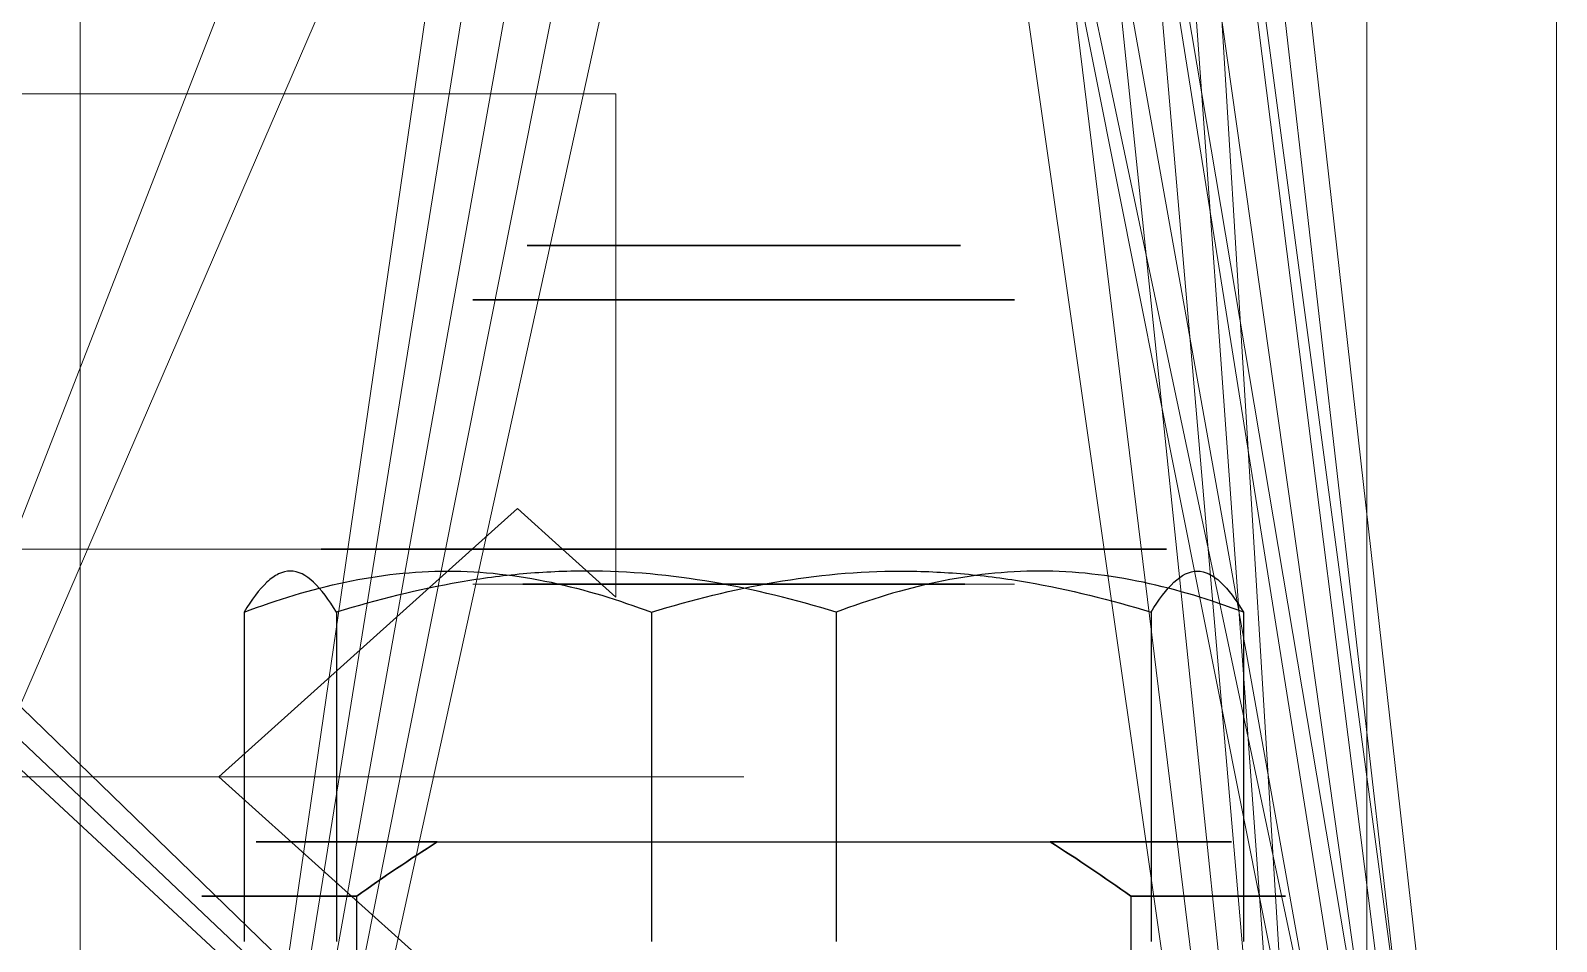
# Model space of a CAD drawing. Header units: millimetres. Extents: x -143 to 264, y -114 to 61.
# Drawn here: x 235.82 to 263.98, y -7.67 to 9.14 of the extents above; entities that cross this region are included whole.
import ezdxf
from ezdxf.lldxf.tags import DXFTag

# ---------------------------------------------------------------- set-up
doc = ezdxf.new("R2010")
doc.units = ezdxf.units.MM
doc.layers.add('1', color=7, linetype='Continuous', true_color=0xffffff)
doc.layers.add('3', color=7, linetype='Continuous', true_color=0xffffff)
tags = doc.linetypes.add('DASHED', pattern=[25.72, 12.86, -12.86]).pattern_tags.tags
tags[6:7] = [DXFTag(74, 4), DXFTag(75, 0), DXFTag(340, '0'), DXFTag(46, 0.0), DXFTag(50, 0.0), DXFTag(44, 0.0), DXFTag(45, 0.0)]
tags[4:5] = [DXFTag(74, 4), DXFTag(75, 0), DXFTag(340, '0'), DXFTag(46, 0.0), DXFTag(50, 0.0), DXFTag(44, 0.0), DXFTag(45, 0.0)]
tags = doc.linetypes.add('PHANTOM', pattern=[50.5, 18, -6.5, 6.5, -6.5, 6.5, -6.5]).pattern_tags.tags
tags[14:15] = [DXFTag(74, 4), DXFTag(75, 0), DXFTag(340, '0'), DXFTag(46, 0.0), DXFTag(50, 0.0), DXFTag(44, 0.0), DXFTag(45, 0.0)]
tags[12:13] = [DXFTag(74, 4), DXFTag(75, 0), DXFTag(340, '0'), DXFTag(46, 0.0), DXFTag(50, 0.0), DXFTag(44, 0.0), DXFTag(45, 0.0)]
tags[10:11] = [DXFTag(74, 4), DXFTag(75, 0), DXFTag(340, '0'), DXFTag(46, 0.0), DXFTag(50, 0.0), DXFTag(44, 0.0), DXFTag(45, 0.0)]
tags[8:9] = [DXFTag(74, 4), DXFTag(75, 0), DXFTag(340, '0'), DXFTag(46, 0.0), DXFTag(50, 0.0), DXFTag(44, 0.0), DXFTag(45, 0.0)]
tags[6:7] = [DXFTag(74, 4), DXFTag(75, 0), DXFTag(340, '0'), DXFTag(46, 0.0), DXFTag(50, 0.0), DXFTag(44, 0.0), DXFTag(45, 0.0)]
tags[4:5] = [DXFTag(74, 4), DXFTag(75, 0), DXFTag(340, '0'), DXFTag(46, 0.0), DXFTag(50, 0.0), DXFTag(44, 0.0), DXFTag(45, 0.0)]

# ---------------------------------------------------------------- blocks, each defined once
blk = doc.blocks.new('UG_SURFACE_001')
at = {"layer": '1', "color": 60, "linetype": 'Continuous', "lineweight": 18}
for points in [[(165.000007, 83.499998, 12), (165.000007, 159.999996, 12), (157.868892, 149.247468, 12), (157.868892, 146.752536, 12)], [(165.000007, 159.999996, 12), (165.000007, 83.499998, 12), (165.000007, 79.999998), (165.000007, 143.749997)], [(152.62717, 142.032862, 12), (69.445372, 147.48022, 12), (69.022544, 146.530539, 12), (165.000007, 83.499998, 12)], [(67.261323, 145.513698, 12), (23.868885, 146.752536, 12), (22.854103, 144.473284, 12), (165.000007, 83.499998, 12)], [(157.868892, 146.752536, 12), (156.854108, 144.473284, 12), (165.000007, 83.499998, 12)], [(69.022544, 146.530539, 12), (68.25, 145.834938, 12), (165.000007, 83.499998, 12)], [(165.000007, 83.499998, 12), (68.25, 145.834938, 12), (67.261323, 145.513698, 12)], [(22.854103, 144.473284, 12), (21, 142.803848, 12), (165.000007, 83.499998, 12)], [(165.000007, 83.499998, 12), (156.854108, 144.473284, 12), (155.000001, 142.803848, 12)], [(97.000003, 143.749997), (137.75, 143.749997), (137.75, 79.999998), (97.000003, 79.999998)], [(137.75, 79.999998), (137.75, 143.749997), (147.833467, 143.749997), (147.98522, 143.541127)], [(155.000001, 142.803848), (156.050801, 143.749997), (161.500007, 143.749997), (161.500007, 79.999998)], [(161.500007, 143.749997), (165.000007, 143.749997), (165.000007, 79.999998), (161.500007, 79.999998)], [(137.75, 79.999998), (147.98522, 143.541127), (150.145903, 142.293662)], [(0, 83.499998, 12), (165.000007, 83.499998, 12), (21, 142.803848, 12), (18.62717, 142.032862, 12)], [(161.500007, 79.999998), (152.62717, 142.032862), (155.000001, 142.803848)], [(165.000007, 83.499998, 12), (155.000001, 142.803848, 12), (152.62717, 142.032862, 12)], [(150.145903, 142.293662), (152.62717, 142.032862), (161.500007, 79.999998), (137.75, 79.999998)]]:
    blk.add_3dface(points, dxfattribs=at)
blk = doc.blocks.new('stoika_4_BODY')
at = {"layer": '1', "color": 60, "linetype": 'Continuous', "lineweight": 18}
for p, q in [((165, 0), (165, 160)), ((165, 160, 12), (165, 83.5, 12))]:
    blk.add_line(p, q, dxfattribs=at)
blk.add_blockref('UG_SURFACE_001', (0, 0), dxfattribs=at)
blk = doc.blocks.new('UG_SURFACE_005')
at = {"layer": '1', "color": 252, "linetype": 'Continuous', "lineweight": 18}
for points in [[(123.25, 79.999998), (150.145903, 17.706338), (147.98522, 16.458869)], [(123.25, 79.999998), (161.500007, 79.999998), (152.62717, 17.967131), (150.145903, 17.706338)], [(147.98522, 16.458869), (146.518722, 14.44042), (123.25, 7.75), (123.25, 79.999998)], [(155.000001, 17.196152), (152.62717, 17.967131), (161.500007, 79.999998)], [(161.500007, 79.999998), (156.854108, 15.526712), (155.000001, 17.196152)], [(157.868892, 13.24747), (156.854108, 15.526712), (161.500007, 79.999998), (161.500007, 7.75)], [(161.500007, 79.999998), (165.000007, 79.999998), (165.000007, 7.75), (161.500007, 7.75)], [(165.000007, 7.75), (165.000007, 79.999998), (165.000007, 76.499999, 13), (165.000007, 0, 13)], [(97.227454, 14.377641, 13), (98.261319, 14.486304, 13), (165.000007, 76.499999, 13), (0, 76.499999, 13)], [(165.000007, 76.499999, 13), (98.261319, 14.486304, 13), (99.250004, 14.165063, 13)], [(99.250004, 14.165063, 13), (100.022539, 13.469463, 13), (165.000007, 76.499999, 13)], [(165.000007, 76.499999, 13), (100.022539, 13.469463, 13), (100.445367, 12.51978, 13), (152.62717, 17.967131, 13)], [(152.62717, 17.967131, 13), (155.000001, 17.196152, 13), (165.000007, 76.499999, 13)], [(155.000001, 17.196152, 13), (156.854108, 15.526712, 13), (165.000007, 76.499999, 13)], [(156.854108, 15.526712, 13), (157.868892, 13.24747, 13), (165.000007, 76.499999, 13)], [(165.000007, 0, 13), (165.000007, 76.499999, 13), (157.868892, 13.24747, 13), (157.868892, 10.75253, 13)]]:
    blk.add_3dface(points, dxfattribs=at)
blk = doc.blocks.new('stoika_5_MODEL')
at = {"layer": '1', "color": 252, "linetype": 'Continuous', "lineweight": 18}
for p, q in [((165, 0), (165, 160)), ((165, 76.5, 13), (165, 0, 13))]:
    blk.add_line(p, q, dxfattribs=at)
blk.add_blockref('UG_SURFACE_005', (0, 0), dxfattribs=at)
blk = doc.blocks.new('UG_SURFACE_007')
at = {"layer": '1', "color": 60, "linetype": 'Continuous', "lineweight": 18}
for points in [[(3.5, 79.999998, 9.5), (0, 79.999998, 9.5), (0, 7.75, 9.5), (3.5, 7.75, 9.5)], [(0, 79.999998), (11.145898, 17.706338), (8.985217, 16.458869)], [(0, 7.75), (0, 79.999998), (7.518727, 14.44042), (7, 12)], [(13.627171, 17.967131), (11.145898, 17.706338), (0, 79.999998), (27.249999, 79.999998)], [(8.985217, 16.458869), (7.518727, 14.44042), (0, 79.999998)], [(0, 79.999998), (0, 7.75), (0, 7.75, 9.5), (0, 79.999998, 9.5)], [(27.249999, 79.999998, 9.5), (3.5, 79.999998, 9.5), (11.145898, 17.706338, 9.5), (13.627171, 17.967131, 9.5)], [(3.5, 79.999998, 9.5), (7.518727, 14.44042, 9.5), (8.985217, 16.458869, 9.5)], [(8.985217, 16.458869, 9.5), (11.145898, 17.706338, 9.5), (3.5, 79.999998, 9.5)], [(7, 12, 9.5), (7.518727, 14.44042, 9.5), (3.5, 79.999998, 9.5), (3.5, 7.75, 9.5)], [(27.249999, 79.999998, 9.5), (13.627171, 17.967131, 9.5), (16.000001, 17.196152, 9.5)], [(16.000001, 17.196152), (13.627171, 17.967131), (27.249999, 79.999998)], [(16.000001, 17.196152, 9.5), (17.854102, 15.526712, 9.5), (27.249999, 79.999998, 9.5)], [(27.249999, 79.999998), (17.854102, 15.526712), (16.000001, 17.196152)], [(27.249999, 7.75, 9.5), (27.249999, 79.999998, 9.5), (17.854102, 15.526712, 9.5), (18.868886, 13.24747, 9.5)], [(18.868886, 13.24747), (17.854102, 15.526712), (27.249999, 79.999998), (27.249999, 7.75)], [(68.000004, 79.999998, 9.5), (27.249999, 79.999998, 9.5), (27.249999, 7.75, 9.5), (68.000004, 7.75, 9.5)], [(27.249999, 79.999998), (68.000004, 79.999998), (68.000004, 7.75), (27.249999, 7.75)]]:
    blk.add_3dface(points, dxfattribs=at)
blk = doc.blocks.new('plohadka_pod_stoiku_4')
at = {"layer": '1', "color": 60, "linetype": 'Continuous', "lineweight": 18}
for p, q in [((0, 0, 9.5), (0, 160, 9.5)), ((0, 160), (0, 0))]:
    blk.add_line(p, q, dxfattribs=at)
blk.add_blockref('UG_SURFACE_007', (0, 0), dxfattribs=at)
blk = doc.blocks.new('UG_SURFACE_008')
at = {"layer": '1', "color": 60, "linetype": 'Continuous', "lineweight": 18}
for points in [[(165.000007, 79.999998, 14.5), (123.25, 79.999998, 14.5), (150.145903, 17.706338, 14.5), (152.62717, 17.967131, 14.5)], [(123.25, 79.999998, 14.5), (147.98522, 16.458869, 14.5), (150.145903, 17.706338, 14.5)], [(123.25, 79.999998, 14.5), (123.25, 7.75, 14.5), (146.518722, 14.44042, 14.5), (147.98522, 16.458869, 14.5)], [(152.62717, 17.967131), (150.145903, 17.706338), (123.25, 79.999998), (161.500007, 79.999998)], [(150.145903, 17.706338), (147.98522, 16.458869), (123.25, 79.999998)], [(147.98522, 16.458869), (146.518722, 14.44042), (123.25, 7.75), (123.25, 79.999998)], [(152.62717, 17.967131, 14.5), (155.000001, 17.196152, 14.5), (165.000007, 79.999998, 14.5)], [(161.500007, 79.999998), (155.000001, 17.196152), (152.62717, 17.967131)], [(165.000007, 79.999998, 14.5), (155.000001, 17.196152, 14.5), (156.854108, 15.526712, 14.5)], [(156.854108, 15.526712), (155.000001, 17.196152), (161.500007, 79.999998)], [(165.000007, 7.75, 14.5), (165.000007, 79.999998, 14.5), (156.854108, 15.526712, 14.5), (157.868892, 13.24747, 14.5)], [(157.868892, 13.24747), (156.854108, 15.526712), (161.500007, 79.999998), (161.500007, 7.75)], [(161.500007, 79.999998), (165.000007, 79.999998), (165.000007, 7.75), (161.500007, 7.75)], [(165.000007, 79.999998, 14.5), (165.000007, 7.75, 14.5), (165.000007, 7.75), (165.000007, 79.999998)]]:
    blk.add_3dface(points, dxfattribs=at)
blk = doc.blocks.new('plohadka_pod_stoiku_5')
at = {"layer": '1', "color": 60, "linetype": 'Continuous', "lineweight": 18}
for p, q in [((165, 0), (165, 160)), ((165, 160, 14.5), (165, 0, 14.5))]:
    blk.add_line(p, q, dxfattribs=at)
blk.add_blockref('UG_SURFACE_008', (0, 0), dxfattribs=at)
blk = doc.blocks.new('1009-m10x050')
at = {"layer": '1', "color": 81, "linetype": 'Continuous', "lineweight": 25, "extrusion": (0, 0, -1)}
blk.add_circle((0, 0, -49), 5, dxfattribs=at)
at = {"layer": '1', "color": 51, "linetype": 'DASHED', "lineweight": 13, "extrusion": (0, 0, -1)}
blk.add_circle((0, 0, -49), 4.08, dxfattribs=at)
at = {"layer": '1', "color": 81, "linetype": 'Continuous', "lineweight": 25}
blk.add_circle((0, 0, 50), 4, dxfattribs=at)
blk = doc.blocks.new('1039-m10')
at = {"layer": '1', "color": 110, "linetype": 'Continuous', "lineweight": 25}
for p, q in [((-4.907, 8.5, 7.237), (-4.907, 8.5, 1.163)), ((4.907, 8.5, 7.237), (4.907, 8.5, 1.163)), ((-9.815, 0, 7.237), (-9.815, 0, 1.163)), ((9.815, 0, 7.237), (9.815, 0, 1.163)), ((-4.907, -8.5, 7.237), (-4.907, -8.5, 1.163)), ((4.907, -8.5, 7.237), (4.907, -8.5, 1.163))]:
    blk.add_line(p, q, dxfattribs=at)
at = {"layer": '1', "color": 110, "linetype": 'Continuous', "lineweight": 25, "extrusion": (0, 0, -1)}
blk.add_circle((0, 0, -8.4), 7.8, dxfattribs=at)
at = {"layer": '1', "color": 110, "linetype": 'Continuous', "lineweight": 25}
for centre, radius in [((0, 0, 8.4), 5.2), ((0, 0, 7.753), 4.08)]:
    blk.add_circle(centre, radius, dxfattribs=at)
at = {"layer": '1', "color": 51, "linetype": 'DASHED', "lineweight": 13}
blk.add_circle((0, 0, 7.753), 5, dxfattribs=at)
at = {"layer": '1', "color": 110, "linetype": 'Continuous', "lineweight": 25, "extrusion": (0.866025, -0.5, 3.33633e-15)}
blk.add_open_spline([(-9.815, 0, 7.237), (-9.414, 0.694, 7.468), (-9.011, 1.393, 7.659), (-8.195, 2.806, 7.923), (-7.783, 3.519, 7.995), (-7.157, 4.603, 7.996), (-6.948, 4.966, 7.978), (-6.533, 5.684, 7.909), (-6.327, 6.041, 7.858), (-5.713, 7.105, 7.659), (-5.309, 7.805, 7.468), (-4.907, 8.5, 7.237)], degree=3, knots=[0, 0, 0, 0, 0.25, 0.25, 0.5, 0.5, 0.625, 0.625, 0.75, 0.75, 1, 1, 1, 1], dxfattribs=at)
at = {"layer": '1', "color": 110, "linetype": 'Continuous', "lineweight": 25, "extrusion": (-1.80985e-15, -1, 3.65366e-16)}
blk.add_open_spline([(-4.907, 8.5, 7.237), (-4.109, 8.5, 7.467), (-3.291, 8.5, 7.66), (-1.652, 8.5, 7.925), (-0.828, 8.5, 7.996), (0.831, 8.5, 7.996), (1.672, 8.5, 7.922), (3.311, 8.5, 7.656), (4.114, 8.5, 7.466), (4.907, 8.5, 7.237)], degree=3, knots=[0, 0, 0, 0, 0.25, 0.25, 0.5, 0.5, 0.75, 0.75, 1, 1, 1, 1], dxfattribs=at)
at = {"layer": '1', "color": 110, "linetype": 'Continuous', "lineweight": 25, "extrusion": (0.866025, 0.5, 0)}
blk.add_open_spline([(4.907, 8.5, 7.237), (5.308, 7.806, 7.468), (5.712, 7.107, 7.659), (6.527, 5.694, 7.923), (6.939, 4.981, 7.995), (7.565, 3.897, 7.996), (7.775, 3.534, 7.978), (8.189, 2.816, 7.909), (8.395, 2.459, 7.858), (9.009, 1.395, 7.659), (9.414, 0.695, 7.468), (9.815, 0, 7.237)], degree=3, knots=[0, 0, 0, 0, 0.25, 0.25, 0.5, 0.5, 0.625, 0.625, 0.75, 0.75, 1, 1, 1, 1], dxfattribs=at)
at = {"layer": '1', "color": 110, "linetype": 'Continuous', "lineweight": 25, "extrusion": (0.866025, 0.5, 9.53238e-16)}
blk.add_open_spline([(-4.907, -8.5, 7.237), (-5.308, -7.806, 7.468), (-5.712, -7.107, 7.659), (-6.527, -5.694, 7.923), (-6.939, -4.981, 7.995), (-7.565, -3.897, 7.996), (-7.775, -3.534, 7.978), (-8.189, -2.816, 7.909), (-8.395, -2.459, 7.858), (-9.009, -1.395, 7.659), (-9.414, -0.695, 7.468), (-9.815, 0, 7.237)], degree=3, knots=[0, 0, 0, 0, 0.25, 0.25, 0.5, 0.5, 0.625, 0.625, 0.75, 0.75, 1, 1, 1, 1], dxfattribs=at)
at = {"layer": '1', "color": 110, "linetype": 'Continuous', "lineweight": 25, "extrusion": (0.866025, -0.5, -4.76619e-15)}
blk.add_open_spline([(9.815, 0, 7.237), (9.414, -0.694, 7.468), (9.011, -1.393, 7.659), (8.195, -2.806, 7.923), (7.783, -3.519, 7.995), (7.157, -4.603, 7.996), (6.948, -4.966, 7.978), (6.533, -5.684, 7.909), (6.327, -6.041, 7.858), (5.713, -7.105, 7.659), (5.309, -7.805, 7.468), (4.907, -8.5, 7.237)], degree=3, knots=[0, 0, 0, 0, 0.25, 0.25, 0.5, 0.5, 0.625, 0.625, 0.75, 0.75, 1, 1, 1, 1], dxfattribs=at)
at = {"layer": '1', "color": 110, "linetype": 'Continuous', "lineweight": 25, "extrusion": (-3.80068e-15, -1, 1.70308e-15)}
blk.add_open_spline([(4.907, -8.5, 7.237), (4.114, -8.5, 7.466), (3.311, -8.5, 7.656), (1.672, -8.5, 7.922), (0.831, -8.5, 7.996), (-0.828, -8.5, 7.996), (-1.652, -8.5, 7.925), (-3.291, -8.5, 7.66), (-4.109, -8.5, 7.467), (-4.907, -8.5, 7.237)], degree=3, knots=[0, 0, 0, 0, 0.25, 0.25, 0.5, 0.5, 0.75, 0.75, 1, 1, 1, 1], dxfattribs=at)
at = {"layer": '3', "color": 51, "linetype": 'Continuous', "lineweight": 13}
for p, q in [((0, 25.5, 16.8), (0, 3.672, 16.8)), ((0, 15.075, 4.2), (0, 7.8)), ((0, 15.075, 4.2), (0, 7.8, 8.4)), ((0, 7.8, 8.4), (0, 6.5, 9.151)), ((0, 5.2, 8.4), (0, 6.5, 9.151)), ((0, 5.2, 8.4), (0, 3.672, 7.518)), ((0, 3.672, 7.518), (0, 3.672, 16.8))]:
    blk.add_line(p, q, dxfattribs=at)
at = {"layer": '3', "color": 51, "linetype": 'PHANTOM', "lineweight": 13}
for p, q in [((0, 25.5, 4.2), (0, 0, 4.2)), ((0, 7.8, 8.4), (0, 25.5, 8.4)), ((0, 7.8, 8.4), (0, 5.2, 8.4))]:
    blk.add_line(p, q, dxfattribs=at)
blk = doc.blocks.new('3047-02_d8x33')
at = {"layer": '1', "color": 21, "linetype": 'Continuous', "lineweight": 25}
for p, q in [((-7.141, 7), (-7.141, 7, -3)), ((-5.657, 7, -4), (5.657, 7, -4)), ((7.141, 7, -3), (7.141, 7)), ((-7.141, -7), (-7.141, -7, -3)), ((-5.657, -7, -4), (5.657, -7, -4)), ((7.141, -7, -3), (7.141, -7))]:
    blk.add_line(p, q, dxfattribs=at)
for start, end in [(135.573, 224.427), (315.573, 44.427)]:
    blk.add_arc((0, 0, -3), 10, start, end, dxfattribs=at)
at = {"layer": '1', "color": 21, "linetype": 'Continuous', "lineweight": 25, "extrusion": (0, 0, -1)}
for start, end in [(308.9424, 51.0576), (128.9424, 231.0576)]:
    blk.add_arc((0, 0, 4), 9, start, end, dxfattribs=at)
at = {"layer": '1', "color": 21, "linetype": 'Continuous', "lineweight": 25, "extrusion": (0, 1, 0)}
for points in [[(-5.657, 7, -4), (-6.162, 7, -3.682), (-6.656, 7, -3.347), (-7.141, 7, -3)], [(7.141, 7, -3), (6.656, 7, -3.347), (6.162, 7, -3.682), (5.657, 7, -4)], [(-7.141, -7, -3), (-6.656, -7, -3.347), (-6.162, -7, -3.682), (-5.657, -7, -4)], [(5.657, -7, -4), (6.162, -7, -3.682), (6.656, -7, -3.347), (7.141, -7, -3)]]:
    blk.add_open_spline(points, degree=3, dxfattribs=at)

msp = doc.modelspace()

# ---------------------------------------------------------------- block references
at = {"layer": '1', "color": 172, "linetype": 'Continuous', "lineweight": 18}
msp.add_blockref('stoika_4_BODY', (98.980148, -114.332485, -77.108293), dxfattribs=at)
at = {"layer": '1', "color": 132, "linetype": 'Continuous', "lineweight": 18, "extrusion": (0, 0, -1), "rotation": 180}
msp.add_blockref('stoika_5_MODEL', (-98.980148, 45.667515, 241.108293), dxfattribs=at)
at = {"layer": '1', "color": 172, "linetype": 'Continuous', "lineweight": 18, "rotation": 180}
msp.add_blockref('plohadka_pod_stoiku_4', (263.980148, 45.667515, -86.608293), dxfattribs=at)
at = {"layer": '1', "color": 172, "linetype": 'Continuous', "lineweight": 18, "extrusion": (0, 0, -1), "rotation": 180}
msp.add_blockref('plohadka_pod_stoiku_5', (-98.980148, 45.667515, 226.608293), dxfattribs=at)
at = {"layer": '1', "color": 172, "linetype": 'Continuous', "lineweight": 18, "extrusion": (0, 1, 0)}
for name, p, rotation in [('1039-m10', (-248.980148, 18.891707, -8.832485), 220), ('1039-m10', (-248.980148, -29.108293, -8.832485), 220), ('1009-m10x050', (-248.980148, 18.891707, -44.832485), 180), ('1009-m10x050', (-248.980148, -29.108293, -44.832485), 180)]:
    msp.add_blockref(name, p, dxfattribs=dict(at, rotation=rotation))
at = {"layer": '1', "color": 172, "linetype": 'Continuous', "lineweight": 18, "extrusion": (0, -1, 0)}
for p in [(248.980148, -294.108293, 9.832485), (248.980148, -344.108293, 9.832485)]:
    msp.add_blockref('3047-02_d8x33', p, dxfattribs=at)

doc.saveas('drawing.dxf')
